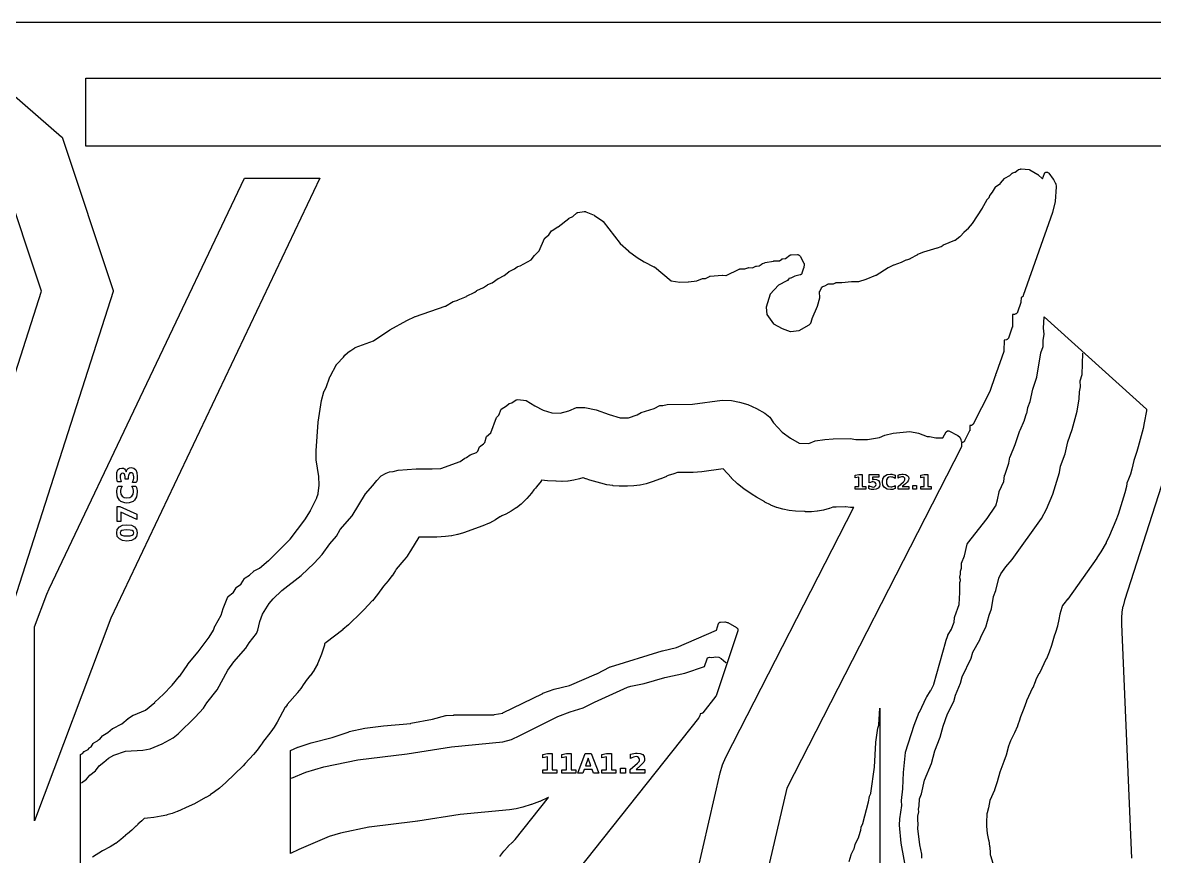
# Model space of a CAD drawing. Header units: millimetres. Extents: x 0 to 841, y 0 to 594.
# Drawn here: x 340.1 to 671.8, y 349.6 to 594 of the extents above; entities that cross this region are included whole.
import ezdxf

# ---------------------------------------------------------------- set-up
doc = ezdxf.new("R2010")
doc.units = ezdxf.units.MM
for name, color, linetype in [('CUT', 1, 'Continuous'), ('ENGRAVE', 5, 'Continuous'), ('SHEET_EDGE_DO_NOT_CUT', 8, 'Continuous')]:
    doc.layers.add(name, color=color, linetype=linetype)

msp = doc.modelspace()

# ---------------------------------------------------------------- linework, layer by layer
at = {"layer": 'CUT'}
for points in [[(677.38, 557.76), (358.62, 557.76), (358.62, 577.76), (684.48, 577.76)], [(337.03, 573.09), (351.53, 560.53), (351.57, 560.49), (351.61, 560.45), (351.72, 560.3), (351.75, 560.26), (351.77, 560.21), (351.79, 560.16), (366.63, 515.51), (366.65, 515.46), (366.66, 515.41), (366.66, 515.36), (366.66, 515.31), (366.65, 515.25), (366.64, 515.2), (334.19, 414.03)], [(357.12, 347.41), (357.12, 379.45), (357.68, 379.67), (357.68, 379.67), (357.69, 379.68), (357.7, 379.69), (358.18, 380.26), (358.21, 380.3), (358.25, 380.33), (358.29, 380.36), (358.33, 380.38), (359.31, 380.89), (359.32, 380.89), (359.32, 380.9), (359.6, 381.31), (359.63, 381.35), (359.66, 381.39), (359.7, 381.42), (359.73, 381.45), (359.78, 381.47), (360.18, 381.69), (360.19, 381.7), (360.2, 381.71), (360.82, 382.68), (360.85, 382.72), (360.89, 382.76), (360.93, 382.79), (360.97, 382.83), (361.01, 382.85), (362.05, 383.39), (362.06, 383.39), (362.07, 383.4), (362.26, 383.63), (362.29, 383.66), (362.33, 383.69), (362.37, 383.72), (362.41, 383.75), (362.68, 383.89), (362.69, 383.89), (362.7, 383.9), (363.53, 384.92), (363.56, 384.96), (363.6, 384.99), (363.63, 385.01), (363.67, 385.04), (365.11, 385.89), (365.12, 385.89), (365.12, 385.9), (366.43, 387.02), (366.47, 387.04), (366.5, 387.06), (366.54, 387.08), (369.19, 388.39), (369.2, 388.39), (369.21, 388.4), (371.02, 390), (371.06, 390.03), (371.1, 390.05), (372.56, 390.91), (372.62, 390.94), (376.12, 392.45), (376.13, 392.45), (376.14, 392.46), (378.85, 394.71), (378.86, 394.72), (381.43, 397.16), (381.44, 397.16), (383.89, 399.7), (383.9, 399.72), (386.13, 402.42), (386.14, 402.43), (388.51, 405.85), (388.54, 405.88), (391.57, 409.51), (391.58, 409.53), (394.76, 413.83), (394.77, 413.84), (396.04, 415.88), (396.04, 415.89), (396.05, 415.9), (396.48, 417.05), (396.5, 417.09), (396.52, 417.12), (398.31, 420.25), (398.32, 420.27), (398.32, 420.28), (398.9, 422.2), (398.92, 422.25), (400.3, 425.61), (400.33, 425.66), (400.35, 425.7), (400.39, 425.74), (400.42, 425.78), (400.46, 425.82), (401.76, 426.81), (401.76, 426.82), (401.77, 426.83), (402.67, 428.33), (402.7, 428.37), (402.74, 428.41), (402.77, 428.45), (402.82, 428.48), (404.15, 429.41), (404.16, 429.42), (404.17, 429.43), (405.17, 431.05), (405.2, 431.09), (405.23, 431.12), (405.26, 431.16), (405.3, 431.19), (405.34, 431.21), (406.59, 431.97), (406.6, 431.98), (406.61, 431.99), (407.83, 433.19), (407.87, 433.23), (407.92, 433.26), (407.96, 433.29), (409.53, 434.04), (409.53, 434.05), (409.54, 434.06), (412.22, 436.33), (412.23, 436.34), (418.48, 442.54), (418.5, 442.57), (422.81, 448.23), (422.83, 448.25), (424.45, 450.9), (424.46, 450.92), (426.37, 454.72), (426.37, 454.73), (426.38, 454.74), (426.71, 455.88), (426.71, 455.89), (426.71, 455.9), (427, 458.37), (427, 458.38), (427, 458.39), (426.89, 460.9), (426.89, 460.92), (426.16, 465.81), (426.15, 465.88), (426.1, 468.4), (426.1, 468.45), (426.69, 476.84), (426.69, 476.88), (427.7, 483.17), (427.71, 483.23), (428.41, 485.79), (428.42, 485.84), (428.44, 485.88), (428.46, 485.91), (429.08, 486.99), (429.09, 487), (429.09, 487.01), (430.18, 490.16), (430.2, 490.2), (430.21, 490.23), (432.13, 493.73), (432.15, 493.76), (432.18, 493.8), (432.21, 493.83), (434.15, 495.87), (434.15, 495.88), (434.16, 495.89), (434.57, 496.48), (434.59, 496.51), (434.62, 496.54), (434.66, 496.57), (435.94, 497.66), (435.99, 497.69), (437.46, 498.66), (437.51, 498.68), (437.57, 498.71), (442.9, 500.66), (442.91, 500.67), (442.93, 500.68), (447.7, 503.9), (447.74, 503.92), (452.7, 506.66), (452.73, 506.68), (455.2, 507.82), (455.25, 507.84), (463.98, 510.88), (463.99, 510.89), (464, 510.89), (466.24, 512.22), (466.29, 512.24), (466.35, 512.26), (467.7, 512.67), (467.73, 512.68), (470.19, 513.75), (470.21, 513.76), (472.66, 515), (472.67, 515), (472.68, 515.01), (473.13, 515.37), (473.18, 515.4), (473.23, 515.43), (475.16, 516.38), (475.18, 516.39), (476.37, 517.15), (476.41, 517.17), (476.45, 517.19), (477.68, 517.68), (477.69, 517.68), (477.7, 517.69), (479.51, 518.95), (479.57, 518.99), (481.23, 519.84), (481.24, 519.84), (481.25, 519.85), (482.56, 520.97), (482.6, 521), (482.63, 521.02), (482.67, 521.04), (484.26, 521.81), (484.27, 521.82), (484.28, 521.82), (485.07, 522.41), (485.11, 522.44), (485.16, 522.47), (485.22, 522.49), (485.89, 522.71), (485.9, 522.71), (485.91, 522.71), (489.15, 524.42), (489.16, 524.42), (489.17, 524.44), (490.17, 525.77), (490.19, 525.8), (490.22, 525.82), (491.5, 527.07), (491.51, 527.08), (491.51, 527.09), (493.1, 530.68), (493.12, 530.72), (493.14, 530.76), (493.17, 530.8), (493.2, 530.83), (493.23, 530.86), (494.3, 531.77), (494.31, 531.78), (494.31, 531.78), (495.14, 532.95), (495.18, 532.99), (495.21, 533.03), (495.25, 533.06), (495.29, 533.09), (496.99, 534.1), (497.02, 534.12), (500.15, 536.6), (500.2, 536.63), (500.25, 536.66), (501.38, 537.19), (501.39, 537.19), (501.4, 537.2), (502.53, 538.19), (502.57, 538.22), (502.61, 538.25), (502.65, 538.27), (502.69, 538.29), (502.74, 538.3), (502.78, 538.31), (504.71, 538.63), (504.75, 538.64), (504.79, 538.64), (504.84, 538.63), (504.88, 538.63), (505.05, 538.6), (505.11, 538.58), (505.16, 538.57), (507.64, 537.53), (507.69, 537.5), (507.74, 537.47), (510.1, 535.77), (510.14, 535.74), (510.17, 535.7), (510.2, 535.67), (515.19, 529.29), (515.19, 529.28), (515.2, 529.27), (517.67, 527.05), (517.69, 527.03), (520.17, 525.14), (520.19, 525.13), (522.23, 523.84), (522.26, 523.82), (525.13, 522.44), (525.19, 522.41), (525.24, 522.37), (530.18, 518.3), (530.19, 518.29), (530.2, 518.29), (532.68, 517.95), (532.69, 517.95), (532.7, 517.95), (535.2, 518), (535.21, 518.01), (537.68, 518.25), (537.69, 518.25), (537.7, 518.25), (539.4, 518.96), (539.44, 518.97), (539.48, 518.99), (539.53, 518.99), (539.57, 519), (540.18, 519.02), (540.19, 519.02), (540.2, 519.02), (541.42, 519.61), (541.47, 519.63), (541.51, 519.65), (541.55, 519.66), (541.6, 519.66), (545.08, 519.94), (545.12, 519.95), (545.17, 519.94), (546.23, 519.85), (546.24, 519.85), (546.25, 519.85), (550.06, 521.72), (550.11, 521.74), (550.17, 521.76), (550.22, 521.77), (550.27, 521.77), (551.77, 521.8), (551.78, 521.81), (551.79, 521.81), (552.68, 522.13), (552.73, 522.14), (552.77, 522.15), (552.82, 522.16), (552.87, 522.16), (553.96, 522.11), (553.97, 522.11), (553.98, 522.12), (555.03, 522.59), (555.08, 522.6), (555.12, 522.62), (555.17, 522.62), (555.21, 522.63), (555.91, 522.66), (555.92, 522.67), (555.93, 522.67), (556.82, 523.32), (556.86, 523.35), (556.9, 523.37), (556.95, 523.39), (557.61, 523.62), (557.68, 523.63), (560.15, 524.11), (560.19, 524.11), (560.23, 524.12), (561.92, 524.15), (561.93, 524.15), (561.94, 524.16), (562.6, 524.67), (562.64, 524.7), (562.69, 524.72), (562.74, 524.75), (562.79, 524.76), (562.84, 524.77), (563.69, 524.88), (563.7, 524.89), (563.71, 524.89), (564.95, 525.8), (565, 525.83), (565.04, 525.85), (565.18, 525.91), (565.23, 525.93), (565.28, 525.95), (565.33, 525.96), (565.38, 525.96), (567.19, 525.98), (567.23, 525.98), (567.27, 525.98), (567.31, 525.97), (567.47, 525.93), (567.52, 525.92), (567.57, 525.9), (567.61, 525.87), (567.66, 525.84), (567.7, 525.81), (567.85, 525.66), (567.89, 525.62), (567.92, 525.58), (567.95, 525.54), (569.05, 523.52), (569.08, 523.47), (569.09, 523.43), (569.1, 523.38), (569.11, 523.33), (569.12, 523.28), (569.11, 523.23), (569.01, 522.13), (569, 522.08), (568.99, 522.03), (568.51, 520.52), (568.5, 520.47), (568.48, 520.43), (568.45, 520.39), (568.42, 520.35), (568.39, 520.32), (568.36, 520.28), (568.23, 520.18), (568.19, 520.15), (568.15, 520.12), (568.11, 520.1), (568.07, 520.09), (568.02, 520.07), (566.39, 519.71), (566.38, 519.7), (566.37, 519.7), (565.27, 519.11), (565.22, 519.08), (565.16, 519.06), (564.66, 518.94), (564.65, 518.93), (564.64, 518.92), (564.24, 518.42), (564.2, 518.39), (564.16, 518.35), (564.12, 518.32), (564.08, 518.3), (561.6, 517), (561.59, 516.99), (561.58, 516.98), (559.18, 514.42), (559.17, 514.41), (559.17, 514.4), (558.01, 510.59), (558.01, 510.58), (558.01, 510.56), (558.19, 508.4), (558.19, 508.39), (558.2, 508.38), (560.18, 505.69), (560.19, 505.68), (560.2, 505.68), (562.68, 504.33), (562.69, 504.33), (562.7, 504.32), (565.09, 503.48), (565.11, 503.48), (565.12, 503.48), (567.68, 503.7), (567.69, 503.7), (567.7, 503.71), (570.61, 505.43), (570.62, 505.44), (570.63, 505.44), (571.06, 505.88), (571.07, 505.89), (571.07, 505.9), (571.45, 507.16), (571.47, 507.21), (573.03, 510.86), (573.04, 510.89), (573.76, 513.36), (573.76, 513.37), (573.76, 513.38), (573.64, 514.93), (573.64, 514.98), (573.64, 515.03), (573.65, 515.07), (573.66, 515.12), (573.67, 515.16), (573.69, 515.2), (574.24, 516.28), (574.27, 516.32), (574.29, 516.35), (574.32, 516.39), (574.42, 516.5), (574.45, 516.53), (574.49, 516.56), (574.52, 516.59), (574.56, 516.61), (574.6, 516.63), (574.65, 516.65), (575.18, 516.81), (575.19, 516.82), (575.2, 516.82), (576.11, 517.35), (576.16, 517.38), (576.21, 517.4), (576.26, 517.41), (576.31, 517.42), (576.37, 517.42), (577.68, 517.41), (577.69, 517.41), (577.7, 517.42), (578.33, 517.72), (578.38, 517.73), (578.42, 517.75), (578.46, 517.76), (578.51, 517.76), (578.55, 517.77), (580.2, 517.76), (580.23, 517.76), (582.97, 518.06), (583.01, 518.06), (585.18, 518.12), (585.19, 518.12), (585.2, 518.12), (587.3, 518.74), (587.33, 518.75), (590.18, 519.95), (590.19, 519.96), (590.2, 519.96), (593.79, 522.2), (593.84, 522.22), (595.47, 523.01), (595.53, 523.03), (597.68, 523.75), (597.69, 523.75), (597.7, 523.76), (599.04, 524.47), (599.09, 524.49), (599.14, 524.5), (600.18, 524.79), (600.19, 524.8), (600.2, 524.8), (602.45, 526.05), (602.49, 526.07), (604.18, 526.8), (604.24, 526.82), (608.17, 527.93), (608.2, 527.94), (609.27, 528.39), (609.28, 528.39), (609.3, 528.4), (609.84, 528.79), (609.89, 528.82), (609.95, 528.85), (613.34, 530.23), (613.35, 530.23), (613.36, 530.24), (614.81, 531.26), (614.82, 531.27), (614.83, 531.28), (616.01, 532.6), (616.05, 532.64), (617.32, 533.75), (617.32, 533.76), (617.33, 533.77), (618.43, 535.11), (618.44, 535.13), (621.41, 539.64), (621.42, 539.66), (622.67, 541.93), (622.7, 541.97), (622.72, 542.01), (623.33, 542.74), (623.33, 542.75), (623.34, 542.76), (623.52, 543.29), (623.54, 543.33), (623.56, 543.38), (623.59, 543.42), (623.62, 543.46), (624.31, 544.25), (624.32, 544.26), (624.33, 544.27), (625.17, 545.75), (625.19, 545.79), (625.22, 545.82), (625.25, 545.86), (625.28, 545.89), (625.32, 545.92), (626.7, 546.87), (626.71, 546.88), (626.71, 546.89), (627.83, 548.3), (627.86, 548.34), (627.9, 548.37), (627.94, 548.4), (627.99, 548.43), (629.39, 549.18), (629.39, 549.19), (629.4, 549.2), (630.12, 549.87), (630.15, 549.9), (630.19, 549.93), (630.23, 549.95), (630.28, 549.97), (630.33, 549.98), (630.92, 550.15), (630.93, 550.15), (630.94, 550.16), (631.86, 550.83), (631.9, 550.86), (631.95, 550.89), (632, 550.91), (632.53, 551.08), (632.57, 551.09), (632.62, 551.1), (632.67, 551.1), (632.72, 551.1), (635.07, 550.91), (635.12, 550.9), (635.16, 550.89), (635.2, 550.88), (635.24, 550.86), (635.28, 550.84), (637.63, 549.49), (637.67, 549.47), (637.7, 549.44), (637.73, 549.41), (638.97, 548.2), (638.97, 548.19), (638.98, 548.2), (639.55, 549.76), (639.57, 549.8), (639.59, 549.84), (639.62, 549.88), (639.65, 549.91), (639.68, 549.95), (639.72, 549.98), (639.82, 550.06), (639.86, 550.09), (639.91, 550.11), (639.95, 550.13), (640, 550.15), (640.04, 550.16), (640.09, 550.16), (640.21, 550.17), (640.26, 550.17), (640.31, 550.17), (640.36, 550.16), (640.41, 550.15), (640.46, 550.13), (640.51, 550.1), (640.71, 549.98), (640.75, 549.95), (640.79, 549.92), (640.82, 549.89), (640.85, 549.85), (642.16, 548.11), (642.18, 548.08), (642.2, 548.04), (642.83, 546.84), (642.85, 546.79), (642.87, 546.74), (642.88, 546.69), (643.02, 545.94), (643.02, 545.9), (643.02, 545.86), (643.02, 545.82), (642.68, 541.6), (642.68, 541.56), (642.67, 541.52), (641.89, 538.36), (641.88, 538.31), (633.37, 513.96), (633.36, 513.92), (633.33, 513.87), (633.31, 513.83), (633.18, 513.66), (633.15, 513.62), (633.12, 513.59), (633.08, 513.56), (633.04, 513.53), (633, 513.51), (632.95, 513.49), (632.71, 513.4), (632.7, 513.39), (632.7, 513.38), (632.68, 512.07), (632.68, 512.02), (632.67, 511.97), (632.66, 511.92), (631.69, 509.13), (631.67, 509.09), (631.65, 509.05), (631.63, 509.02), (631.52, 508.86), (631.49, 508.81), (631.45, 508.77), (631.41, 508.74), (631.37, 508.71), (631.25, 508.63), (631.2, 508.6), (631.14, 508.58), (630.78, 508.47), (630.73, 508.45), (630.68, 508.45), (630.22, 508.39), (630.2, 508.39), (630.2, 508.38), (630.16, 504.85), (630.16, 504.79), (630.15, 504.74), (630.13, 504.68), (629.01, 501.5), (628.99, 501.45), (628.96, 501.41), (628.93, 501.36), (628.89, 501.32), (628.86, 501.29), (628.67, 501.13), (628.63, 501.1), (628.59, 501.08), (628.54, 501.06), (628.49, 501.04), (628.44, 501.03), (627.72, 500.89), (627.71, 500.89), (627.71, 500.88), (627.69, 497.78), (627.68, 497.73), (627.68, 497.67), (627.66, 497.62), (625.45, 491.27), (625.43, 491.23), (625.41, 491.19), (625.39, 491.15), (625.22, 490.9), (625.21, 490.89), (625.21, 490.88), (625.17, 490.53), (625.17, 490.48), (625.15, 490.42), (623.56, 485.88), (623.53, 485.82), (618.66, 476.31), (618.64, 476.27), (618.61, 476.23), (618.58, 476.2), (618.55, 476.16), (618.41, 476.04), (618.37, 476.01), (618.33, 475.99), (618.29, 475.97), (618.25, 475.95), (618.21, 475.93), (618.16, 475.92), (617.75, 475.85), (617.74, 475.85), (617.74, 475.84), (617.73, 474.67), (617.73, 474.62), (617.72, 474.58), (617.71, 474.53), (617.66, 474.37), (617.65, 474.33), (617.63, 474.29), (616.12, 471.34), (616.09, 471.29), (616.06, 471.25), (616.03, 471.21), (615.99, 471.18), (615.82, 471.04), (615.79, 471.02), (615.75, 470.99), (615.71, 470.97), (615.66, 470.96), (615.62, 470.95), (615.58, 470.94), (615.26, 470.89), (615.25, 470.89), (615.25, 470.88), (615.24, 469.81), (615.24, 469.76), (615.23, 469.72), (615.22, 469.67), (615.18, 469.51), (615.16, 469.47), (615.14, 469.43), (564.04, 369.56), (564.04, 369.55), (564.03, 369.53), (556.27, 336.07)], [(315.14, 420.14), (345.64, 515.23), (345.65, 515.25), (345.64, 515.26), (334.49, 548.82)], [(665.13, 349.02), (662.2, 417.66), (662.2, 417.68), (662.2, 419.41), (662.21, 419.45), (662.36, 421.17), (662.37, 421.21), (662.67, 422.9), (662.68, 422.95), (663.14, 424.62), (663.14, 424.64), (693.67, 519.76)], [(599.8, 341.17), (597.54, 353.39), (597.53, 353.44), (597.13, 358.67), (597.13, 358.73), (597.21, 360.53), (597.21, 360.57), (597.74, 364.44), (597.74, 364.45), (597.74, 364.46), (597.64, 365.8), (597.64, 365.85), (597.65, 365.9), (598.1, 369.38), (598.1, 369.41), (598.23, 374.1), (598.24, 374.14), (598.8, 380.02), (598.81, 380.07), (598.82, 380.13), (601.37, 388.03), (601.38, 388.06), (602.89, 391.81), (602.9, 391.84), (605.03, 396.27), (605.06, 396.32), (606.21, 398.14), (606.22, 398.17), (607.13, 399.98), (607.14, 399.99), (607.14, 400), (610.63, 412.57), (610.64, 412.61), (611.25, 414.33), (611.27, 414.37), (611.29, 414.41), (612.29, 416.16), (612.3, 416.19), (613.05, 417.99), (613.05, 418.01), (613.06, 418.02), (613.25, 419.73), (613.26, 419.78), (613.28, 419.84), (614.54, 423.38), (614.55, 423.4), (614.55, 423.41), (614.78, 426.92), (614.78, 426.94), (614.76, 429.75), (614.76, 429.81), (614.77, 429.87), (614.92, 430.48), (614.92, 430.5), (614.92, 430.51), (614.8, 431.21), (614.8, 431.27), (614.8, 431.32), (614.8, 431.37), (614.95, 432.25), (614.95, 432.27), (614.95, 432.28), (614.92, 432.99), (614.92, 433.04), (614.93, 433.1), (614.94, 433.15), (615.21, 434.04), (615.21, 434.05), (615.21, 434.06), (615.27, 435.36), (615.27, 435.42), (615.28, 435.47), (615.3, 435.52), (616.15, 437.63), (616.16, 437.64), (616.16, 437.65), (616.92, 441.09), (616.93, 441.14), (616.94, 441.18), (616.96, 441.22), (616.99, 441.26), (617.01, 441.3), (622.74, 448.6), (622.75, 448.61), (625.26, 452.28), (625.27, 452.29), (625.27, 452.3), (625.84, 454.09), (625.84, 454.12), (626.3, 456.39), (626.31, 456.44), (626.33, 456.49), (627.65, 459.48), (627.66, 459.49), (627.66, 459.51), (627.89, 461.23), (627.9, 461.28), (627.92, 461.32), (629.11, 464.84), (629.12, 464.87), (629.46, 466.62), (629.47, 466.67), (629.49, 466.72), (630.97, 470.27), (630.98, 470.29), (632.39, 474.44), (632.41, 474.48), (633.73, 477.49), (633.74, 477.51), (634.35, 479.41), (634.36, 479.45), (634.65, 481.06), (634.67, 481.11), (634.68, 481.16), (635.41, 482.93), (635.41, 482.94), (635.42, 482.95), (636.16, 486.51), (636.17, 486.56), (637.29, 490.06), (637.3, 490.09), (638.5, 497.14), (638.51, 497.18), (638.52, 497.22), (639.16, 499.04), (639.16, 499.05), (639.16, 499.06), (639.2, 500.84), (639.2, 500.9), (639.45, 502.59), (639.45, 502.61), (639.45, 502.62), (639.31, 504.39), (639.31, 504.45), (639.5, 507.7), (669.5, 480.71), (669.43, 480.21), (669.43, 480.19), (668.8, 476.65), (668.8, 476.63), (668.45, 475.04), (668.45, 475.02), (667.03, 469.65), (667.03, 469.63), (666.62, 468.29), (666.62, 468.27), (665.72, 465.63), (665.71, 465.6), (665.14, 463.11), (665.14, 463.09), (664.75, 461.63), (664.74, 461.59), (664.23, 460.16), (664.23, 460.14), (663.75, 458.94), (663.74, 458.93), (663.74, 458.92), (663.59, 457.99), (663.58, 457.95), (663.11, 456.16), (663.11, 456.13), (661.13, 449.81), (661.12, 449.78), (660.5, 448.07), (660.49, 448.05), (658.64, 443.63), (658.63, 443.61), (657.62, 441.54), (657.61, 441.52), (656.12, 438.86), (656.11, 438.84), (654.96, 437.04), (654.95, 437.01), (646.37, 425.01), (646.36, 424.99), (645.27, 423.6), (645.25, 423.58), (644.81, 423.07), (644.81, 423.06), (644.8, 423.05), (644.67, 422.56), (644.67, 422.53), (644.04, 420.56), (644.04, 420.55), (644.03, 420.54), (643.79, 419.01), (643.79, 418.98), (643.39, 417.1), (643.38, 417.06), (642.81, 415.22), (642.8, 415.2), (642.42, 414.16), (642.41, 414.14), (641.65, 411.4), (641.64, 411.38), (640.99, 409.43), (640.97, 409.38), (640.12, 407.51), (640.11, 407.48), (639.35, 406.03), (639.34, 406.01), (638.83, 404.75), (638.81, 404.71), (637.97, 403.08), (637.96, 403.06), (637.14, 401.65), (637.14, 401.64), (637.13, 401.63), (636.86, 400.75), (636.84, 400.71), (636.11, 398.99), (636.1, 398.97), (634.29, 395.19), (634.29, 395.18), (634.28, 395.17), (634.27, 395.13), (634.26, 395.1), (633.52, 392.9), (633.51, 392.87), (632.55, 390.49), (632.54, 390.46), (632.37, 389.85), (632.37, 389.82), (631.71, 387.8), (631.69, 387.75), (630.82, 385.82), (630.81, 385.8), (629.58, 383.43), (629.57, 383.39), (629.05, 381.87), (629.04, 381.86), (628.33, 379.26), (628.32, 379.24), (627.7, 377.35), (627.69, 377.33), (626.51, 374.24), (626.5, 374.22), (625.73, 371.45), (625.73, 371.42), (624.9, 369.03), (624.89, 369), (623.59, 365.92), (623.59, 365.91), (623.58, 365.9), (623.14, 363.81), (623.14, 363.79), (622.76, 362.3), (622.75, 362.26), (622.72, 362.18), (622.72, 362.16), (622.72, 362.15), (622.7, 362.04), (622.7, 362.02), (622.7, 361.6), (622.7, 361.55), (622.55, 359.94), (622.55, 359.93), (622.55, 359.91), (622.57, 359.58), (622.58, 359.53), (622.54, 358.39), (622.54, 358.38), (622.54, 358.37), (622.81, 356.24), (622.81, 356.22), (623.21, 354.28), (623.22, 354.26), (623.5, 352.41), (623.51, 352.36), (623.62, 350.5), (623.63, 350.45), (623.68, 350), (623.69, 349.99), (623.69, 349.98), (623.74, 349.83), (623.75, 349.8), (624.39, 347.56)], [(537.84, 345.12), (544.55, 374.05), (544.56, 374.08), (545.24, 376.39), (545.26, 376.44), (546.23, 378.64), (546.24, 378.67), (583.65, 451.79), (583.66, 451.8), (583.64, 451.8), (582.76, 451.83), (582.71, 451.83), (581.23, 452.02), (581.19, 452.02), (578.54, 451.97), (578.52, 451.97), (577.55, 451.9), (577.53, 451.9), (577.52, 451.9), (576.57, 451.54), (576.52, 451.53), (574.82, 451.07), (574.78, 451.06), (573.05, 450.76), (573, 450.76), (571.25, 450.61), (571.2, 450.61), (569.43, 450.62), (569.41, 450.63), (566.63, 450.77), (566.61, 450.78), (564.77, 450.96), (564.72, 450.97), (562.91, 451.33), (562.87, 451.34), (561.1, 451.86), (561.06, 451.88), (559.35, 452.57), (559.31, 452.59), (557.66, 453.44), (557.64, 453.46), (555.15, 454.9), (555.13, 454.91), (553.95, 455.65), (553.94, 455.66), (551.47, 457.34), (551.44, 457.36), (549.58, 458.79), (549.54, 458.83), (547.86, 460.48), (547.84, 460.5), (545.42, 463.17), (545.42, 463.18), (545.4, 463.18), (539.16, 462.32), (539.13, 462.32), (536.58, 462.14), (536.54, 462.14), (532.05, 462.11), (532.03, 462.1), (532.02, 462.1), (530.99, 461.74), (530.97, 461.73), (529.28, 461.23), (529.27, 461.22), (529.26, 461.22), (528.83, 460.99), (528.79, 460.97), (527.1, 460.26), (527.08, 460.25), (524.58, 459.33), (524.56, 459.32), (522.85, 458.78), (522.81, 458.77), (521.07, 458.39), (521.02, 458.38), (519.25, 458.16), (519.21, 458.16), (517.41, 458.1), (517.39, 458.1), (514.93, 458.14), (514.91, 458.14), (513.13, 458.24), (513.08, 458.25), (511.32, 458.51), (511.28, 458.52), (509.55, 458.95), (509.52, 458.95), (506.35, 459.89), (506.34, 459.89), (505.23, 460.26), (505.21, 460.26), (504.34, 460.58), (504.33, 460.58), (504.32, 460.58), (503.35, 460.29), (503.33, 460.29), (501.66, 459.88), (501.62, 459.87), (499.94, 459.6), (499.89, 459.6), (498.19, 459.48), (498.15, 459.48), (496.43, 459.52), (496.41, 459.52), (493.93, 459.68), (493.91, 459.68), (492.22, 459.87), (492.21, 459.87), (492.21, 459.87), (492.08, 459.66), (492.05, 459.61), (490.75, 457.91), (490.73, 457.89), (490.4, 457.5), (490.39, 457.49), (489.95, 457.01), (489.93, 456.99), (489.28, 456.07), (489.25, 456.03), (487.91, 454.49), (487.89, 454.48), (487.5, 454.07), (487.48, 454.05), (486.21, 452.85), (486.18, 452.82), (484.82, 451.75), (484.78, 451.72), (483.33, 450.77), (483.29, 450.75), (481.76, 449.93), (481.72, 449.91), (480.59, 449.43), (480.58, 449.43), (480.57, 449.42), (480.29, 449.24), (480.25, 449.21), (480.02, 449.1), (479.99, 449.08), (478.74, 448.22), (478.69, 448.19), (476.91, 447.23), (476.86, 447.21), (474.97, 446.43), (474.95, 446.42), (469.36, 444.44), (469.34, 444.44), (467.63, 443.92), (467.58, 443.91), (465.85, 443.55), (465.8, 443.55), (464.03, 443.35), (464.01, 443.34), (461.51, 443.18), (461.5, 443.18), (460.19, 443.13), (460.18, 443.13), (456.23, 443.13), (456.22, 443.13), (456.21, 443.12), (453.81, 439.13), (453.8, 439.11), (452.91, 437.76), (452.88, 437.72), (451.88, 436.45), (451.87, 436.43), (449.61, 433.79), (449.61, 433.78), (449.6, 433.77), (449.38, 433.39), (449.37, 433.37), (448.39, 431.84), (448.36, 431.81), (447.25, 430.38), (447.23, 430.36), (445.89, 428.8), (445.88, 428.78), (444.14, 426.38), (444.12, 426.36), (442.6, 424.51), (442.58, 424.48), (440.19, 421.92), (440.18, 421.91), (439.43, 421.14), (439.42, 421.13), (435.64, 417.48), (435.61, 417.46), (433.95, 416.03), (433.93, 416.01), (429.07, 412.27), (429.05, 412.25), (428.63, 411.85), (428.62, 411.85), (428.62, 411.83), (428.55, 411.52), (428.54, 411.49), (427.74, 408.84), (427.73, 408.81), (427.36, 407.84), (427.35, 407.82), (426.55, 405.98), (426.52, 405.93), (425.54, 404.2), (425.51, 404.16), (424.35, 402.52), (424.33, 402.5), (422.91, 400.7), (422.89, 400.67), (422.55, 400.11), (422.53, 400.1), (421.67, 398.81), (421.65, 398.78), (420.69, 397.57), (420.67, 397.55), (417.66, 394.04), (417.65, 394.03), (417.11, 393.31), (417.11, 393.3), (417.1, 393.29), (414.72, 388.88), (414.7, 388.86), (413.86, 387.45), (413.84, 387.42), (412.88, 386.08), (412.87, 386.06), (410.4, 382.9), (410.39, 382.89), (409.86, 382.08), (409.85, 382.06), (408.88, 380.7), (408.85, 380.67), (407.78, 379.4), (407.76, 379.38), (405.38, 376.8), (405.37, 376.79), (404.7, 376.11), (404.7, 376.1), (399.69, 371.19), (399.67, 371.17), (397.8, 369.55), (397.78, 369.53), (396.37, 368.46), (396.36, 368.45), (395.11, 367.57), (395.08, 367.55), (393.77, 366.78), (393.75, 366.77), (390.5, 365.01), (390.48, 365), (388.94, 364.25), (388.92, 364.24), (385.46, 362.74), (385.44, 362.73), (383.94, 362.16), (383.9, 362.14), (382.37, 361.69), (382.33, 361.68), (380.75, 361.35), (380.73, 361.35), (378.59, 361), (378.57, 360.99), (376.71, 360.78), (376.69, 360.78), (375.78, 360.71), (375.77, 360.71), (375.76, 360.7), (375.06, 359.99), (375.03, 359.97), (373.87, 358.98), (373.85, 358.95), (373.37, 358.41), (373.34, 358.38), (372.16, 357.25), (372.13, 357.22), (370.85, 356.18), (370.84, 356.17), (370.28, 355.75), (370.25, 355.72), (370.24, 355.72), (368.88, 354.49), (368.85, 354.46), (367.39, 353.37), (367.36, 353.35), (365.8, 352.39), (365.78, 352.38), (363.52, 351.14), (363.51, 351.14), (360.58, 349.29)], [(479.97, 349.54), (481.09, 351.05), (481.12, 351.09), (482.38, 352.48), (482.41, 352.51), (483.71, 353.71), (483.72, 353.71), (483.73, 353.72), (483.87, 353.9), (483.9, 353.94), (484.44, 354.51), (484.45, 354.52), (494.22, 366.83), (494.22, 366.84), (494.21, 366.83), (494.11, 366.78), (494.1, 366.78), (491.65, 365.67), (491.62, 365.65), (489.22, 364.75), (489.19, 364.74), (486.71, 363.98), (486.69, 363.97), (484.79, 363.49), (484.74, 363.49), (482.8, 363.2), (482.77, 363.2), (468.34, 361.8), (468.33, 361.8), (455.89, 359.87), (455.88, 359.87), (455.2, 359.78), (455.2, 359.78), (441.63, 358.15), (441.61, 358.15), (433.3, 356.41), (433.28, 356.4), (429.99, 355.42), (429.96, 355.41), (421.06, 351.6), (421.05, 351.59), (418.62, 350.39), (418.62, 380.64), (420.81, 381.53), (420.81, 381.53), (420.83, 381.55), (424.65, 382.83), (424.68, 382.84), (430.85, 384.39), (430.87, 384.4), (435.77, 386.1), (435.83, 386.12), (440.36, 387.12), (440.4, 387.13), (445.85, 387.85), (445.87, 387.86), (453.91, 388.56), (453.93, 388.57), (460.2, 389.74), (460.22, 389.74), (464.16, 390.82), (464.21, 390.83), (464.26, 390.84), (466.47, 391), (466.5, 391.01), (478.31, 391.1), (478.32, 391.11), (478.34, 391.11), (480.83, 391.59), (480.84, 391.6), (480.85, 391.6), (492.53, 397.35), (492.58, 397.37), (495.86, 398.55), (495.91, 398.57), (500.36, 399.61), (500.37, 399.61), (500.38, 399.62), (508.32, 403.03), (508.34, 403.04), (512.32, 405.08), (512.36, 405.1), (512.4, 405.12), (527.57, 409.83), (527.61, 409.84), (531.73, 410.75), (531.74, 410.75), (531.75, 410.76), (543.43, 415.85), (543.44, 415.86), (543.44, 415.87), (544.09, 417.81), (544.1, 417.85), (544.12, 417.89), (544.15, 417.94), (544.22, 418.03), (544.25, 418.07), (544.28, 418.11), (544.32, 418.14), (544.36, 418.17), (544.41, 418.2), (544.45, 418.22), (544.49, 418.24), (544.53, 418.25), (544.58, 418.26), (544.62, 418.27), (544.67, 418.27), (545.88, 418.29), (545.93, 418.29), (545.98, 418.28), (546.61, 418.16), (546.66, 418.14), (546.71, 418.12), (546.76, 418.1), (549.31, 416.64), (549.36, 416.61), (549.4, 416.58), (549.43, 416.54), (549.59, 416.37), (549.62, 416.34), (549.65, 416.3), (549.67, 416.26), (549.69, 416.21), (549.7, 416.16), (549.72, 416.1), (549.73, 416.05), (549.74, 416), (549.74, 415.96), (549.74, 415.91), (549.72, 415.77), (549.71, 415.72), (549.7, 415.67), (543.37, 396.66), (543.36, 396.62), (543.34, 396.58), (543.31, 396.54), (543.29, 396.5), (539.46, 391.68), (539.42, 391.64), (539.39, 391.6), (539.34, 391.57), (539.2, 391.48), (539.16, 391.46), (539.12, 391.44), (539.08, 391.42), (539.04, 391.41), (538.69, 391.33), (538.68, 391.33), (538.67, 391.32), (538.54, 390.79), (538.53, 390.74), (538.51, 390.69), (538.28, 390.21), (538.25, 390.16), (538.22, 390.11), (497.53, 338.82)], [(582.34, 348.09), (582.93, 350.01), (582.94, 350.04), (582.96, 350.08), (583.75, 351.71), (583.76, 351.73), (583.76, 351.74), (584.1, 353), (584.12, 353.04), (584.13, 353.08), (585.12, 355.32), (585.13, 355.35), (585.73, 357.22), (585.73, 357.23), (585.73, 357.24), (585.84, 358.01), (585.86, 358.07), (585.87, 358.13), (586.3, 359.19), (586.31, 359.22), (587.98, 365.52), (587.99, 365.54), (588.28, 367.1), (588.29, 367.16), (588.31, 367.22), (588.67, 368.03), (588.68, 368.04), (588.68, 368.05), (589.76, 375.7), (589.76, 375.72), (590.17, 382.99), (590.17, 383.03), (590.76, 387.11), (590.78, 387.19), (591.03, 388.05), (591.04, 388.06), (591.04, 388.08), (591.34, 392.97), (591.34, 238.69)]]:
    msp.add_lwpolyline(points, dxfattribs=at)
msp.add_lwpolyline([(365.97, 419.44), (365.97, 419.42), (343.62, 359.96), (343.62, 416.82), (347.25, 426.45), (347.25, 426.47), (347.9, 428), (347.91, 428.02), (405.09, 548.42), (427.23, 548.42), (365.97, 419.44)], close=True, dxfattribs=at)
at = {"layer": 'ENGRAVE'}
for points in [[(603.64, 349.02), (603.62, 350.24), (603.06, 352.97), (602.47, 357.72), (602.58, 359.03), (602.41, 360.25), (602.45, 361.37), (602.73, 362.58), (602.62, 363.44), (602.86, 364.36), (602.99, 366.41), (603.57, 367.94), (604.41, 371.9), (606.45, 376.76), (607.48, 380.5), (609.04, 384.53), (609.92, 387.77), (611.14, 391.3), (613.05, 394.99), (613.54, 396.83), (614.98, 400.38), (615.47, 402.2), (618.08, 407.63), (618.57, 409.47), (620.65, 413.08), (621.02, 414.13), (622.37, 416.73), (623.36, 420.29), (624.04, 422.13), (624.6, 425.7), (625.3, 427.53), (626.24, 431.15), (626.82, 432.44), (628.24, 434.47), (630.09, 436.62), (638.68, 448.65), (640.18, 451.33), (642.04, 455.77), (644.02, 462.11), (644.24, 464), (645.64, 467.53), (646.44, 471.07), (647.69, 474.73), (649.11, 480.12), (649.74, 483.68), (649.79, 485.76), (650.08, 487.24), (649.99, 489), (650.62, 490.83), (650.85, 497.09)], [(357.42, 371.11), (358.88, 372.2), (359.84, 373.39), (361.44, 374.64), (362.55, 376.08), (363.96, 377.15), (365.24, 378.36), (366.81, 379.2), (370.23, 380.38), (375.33, 380.73), (377.5, 381.09), (380.97, 382.59), (384.24, 384.36), (385.67, 385.45), (390.69, 390.38), (393.09, 392.97), (394.1, 394.53), (397.12, 398.39), (400.23, 404.13), (402.06, 406.56), (405.5, 410.58), (406.48, 412.17), (408.66, 414.92), (409.04, 415.92), (409.6, 418.39), (410.46, 420.55), (412.34, 423.74), (413.53, 425.1), (416.04, 427.48), (421.74, 431.87), (425.54, 435.53), (427.94, 438.11), (430.17, 441.19), (432.06, 443.39), (433.21, 445.37), (436.66, 449.42), (440.55, 455.89), (442.78, 458.27), (443.87, 459.77), (445.15, 461.1), (446.67, 461.92), (447.59, 462.26), (448.73, 462.36), (450.19, 462.8), (455.43, 463.13), (460.18, 463.13), (462.69, 463.3), (468.3, 465.28), (469.66, 466.32), (470.19, 466.5), (471.26, 467.27), (473.12, 467.97), (473.53, 468.39), (473.99, 469.65), (475.19, 470.49), (475.54, 470.89), (476.02, 472.63), (477.36, 473.72), (479.03, 478.24), (479.64, 478.94), (480.35, 480.68), (481.92, 481.67), (482.67, 482.32), (483.52, 482.56), (484.78, 483.37), (485.19, 483.49), (487.72, 483.21), (490.2, 481.65), (492.67, 480.35), (495.19, 479.64), (497.69, 479.48), (500.17, 480.21), (502.4, 481.17), (504.89, 481.19), (508.15, 480.46), (512, 479.08), (515.19, 478.13), (517.67, 478.1), (520.19, 479.03), (521.38, 479.74), (525.23, 480.89), (526.82, 481.71), (527.69, 481.76), (528.96, 482.08), (536.42, 482.14), (545.12, 483.33), (547.86, 483.18), (550.24, 482.76), (552.65, 482), (555.16, 480.85), (557.65, 479.46), (559.08, 478.35), (560.19, 476.66), (562.69, 473.89), (565.18, 472.2), (567.69, 470.75), (570.49, 470.6), (572.33, 471.37), (575.16, 471.79), (577.67, 471.95), (582.62, 472.05), (584.31, 471.77), (587.69, 471.79), (591.19, 472.4), (592.74, 473.03), (595.19, 473.64), (600.16, 474.13), (602.69, 473.67), (605.19, 472.64), (605.92, 472.69), (607.69, 472.28), (609.82, 472.24), (610.79, 474.07), (611.15, 474.31), (611.51, 474.34), (614.19, 473), (614.72, 472.46), (615.06, 471.79), (615.16, 471.18)], [(418.93, 372.44), (423.16, 374.25), (428.37, 375.81), (438.37, 377.91), (452.83, 379.63), (465.84, 381.65), (480.86, 383.1), (483.36, 383.87), (485.84, 384.99), (496.95, 390.55), (500.54, 391.98), (504.39, 393.08), (507.71, 394.78), (517.38, 399.14), (518.39, 399.47), (522.22, 400.27), (528.36, 401.99), (534.15, 403.3), (539.91, 405.2), (540.68, 407.52), (540.84, 407.76), (541.09, 407.91), (541.37, 407.96), (542.05, 407.89), (543.25, 408.05), (544.12, 407.93), (544.82, 407.57), (546.15, 406.43), (546.26, 406.29)]]:
    msp.add_lwpolyline(points, dxfattribs=at)
for points in [[(370.47, 462.34), (370.68, 462.86), (371, 463.24), (371.43, 463.47), (371.96, 463.55), (372.72, 463.38), (373.28, 462.88), (373.61, 462.07), (373.73, 460.95), (373.71, 460.5), (373.66, 460.05), (373.56, 459.6), (373.44, 459.15), (372.28, 459.15), (372.46, 459.57), (372.6, 459.99), (372.68, 460.4), (372.7, 460.81), (372.65, 461.34), (372.5, 461.73), (372.25, 461.96), (371.9, 462.04), (371.55, 461.96), (371.3, 461.72), (371.15, 461.31), (371.09, 460.75), (371.09, 460.15), (370.13, 460.15), (370.13, 460.79), (370.08, 461.28), (369.95, 461.63), (369.72, 461.84), (369.41, 461.91), (369.11, 461.84), (368.89, 461.64), (368.75, 461.31), (368.7, 460.88), (368.72, 460.51), (368.79, 460.14), (368.89, 459.77), (369.03, 459.4), (367.93, 459.4), (367.82, 459.85), (367.74, 460.29), (367.69, 460.72), (367.68, 461.15), (367.77, 462.14), (368.05, 462.85), (368.52, 463.27), (369.17, 463.41), (369.64, 463.34), (370.01, 463.14), (370.29, 462.81), (370.47, 462.34)], [(584.13, 457.95), (585.12, 457.95), (585.12, 460.77), (584.1, 460.56), (584.1, 461.33), (585.12, 461.54), (586.19, 461.54), (586.19, 457.95), (587.19, 457.95), (587.19, 457.17), (584.13, 457.17), (584.13, 457.95)], [(588.23, 461.54), (591.04, 461.54), (591.04, 460.71), (589.13, 460.71), (589.13, 460.04), (589.26, 460.07), (589.39, 460.09), (589.53, 460.1), (589.66, 460.11), (590.37, 460.01), (590.91, 459.71), (591.24, 459.23), (591.35, 458.59), (591.23, 457.96), (590.87, 457.48), (590.29, 457.18), (589.52, 457.08), (589.15, 457.1), (588.79, 457.15), (588.42, 457.25), (588.06, 457.37), (588.06, 458.26), (588.41, 458.08), (588.74, 457.95), (589.05, 457.88), (589.34, 457.85), (589.71, 457.9), (589.99, 458.05), (590.17, 458.29), (590.23, 458.59), (590.17, 458.9), (589.99, 459.14), (589.71, 459.29), (589.34, 459.34), (589.09, 459.32), (588.83, 459.28), (588.54, 459.2), (588.23, 459.08), (588.23, 461.54)], [(595.79, 457.41), (595.48, 457.27), (595.15, 457.16), (594.8, 457.1), (594.44, 457.08), (593.46, 457.24), (592.71, 457.69), (592.23, 458.41), (592.07, 459.35), (592.23, 460.29), (592.71, 461.01), (593.46, 461.47), (594.44, 461.62), (594.8, 461.6), (595.15, 461.54), (595.48, 461.44), (595.79, 461.3), (595.79, 460.39), (595.48, 460.58), (595.17, 460.7), (594.86, 460.78), (594.53, 460.8), (593.99, 460.71), (593.58, 460.42), (593.32, 459.96), (593.24, 459.35), (593.32, 458.75), (593.58, 458.29), (593.99, 458), (594.53, 457.9), (594.86, 457.92), (595.17, 458), (595.48, 458.13), (595.79, 458.31), (595.79, 457.41)], [(597.91, 458), (599.83, 458), (599.83, 457.17), (596.65, 457.17), (596.65, 458), (598.25, 459.41), (598.43, 459.6), (598.56, 459.78), (598.64, 459.97), (598.67, 460.17), (598.61, 460.45), (598.46, 460.66), (598.22, 460.8), (597.91, 460.85), (597.63, 460.82), (597.33, 460.74), (597.01, 460.6), (596.66, 460.4), (596.66, 461.36), (597.04, 461.47), (597.42, 461.55), (597.78, 461.6), (598.15, 461.62), (598.84, 461.53), (599.37, 461.27), (599.69, 460.86), (599.8, 460.31), (599.75, 459.97), (599.62, 459.64), (599.33, 459.28), (598.84, 458.82), (597.91, 458)], [(603.33, 457.95), (604.33, 457.95), (604.33, 460.77), (603.31, 460.56), (603.31, 461.33), (604.32, 461.54), (605.4, 461.54), (605.4, 457.95), (606.39, 457.95), (606.39, 457.17), (603.33, 457.17), (603.33, 457.95)], [(373.29, 458.11), (373.48, 457.68), (373.62, 457.24), (373.7, 456.78), (373.73, 456.31), (373.52, 455), (372.91, 454), (372.47, 453.62), (371.36, 453.2), (370.7, 453.15), (370.04, 453.2), (368.93, 453.62), (368.49, 454), (367.88, 455), (367.68, 456.31), (367.7, 456.78), (367.79, 457.24), (367.92, 457.68), (368.11, 458.11), (369.32, 458.11), (369.07, 457.69), (368.9, 457.28), (368.8, 456.86), (368.77, 456.43), (368.9, 455.71), (369.28, 455.16), (369.9, 454.82), (370.7, 454.7), (371.51, 454.82), (372.12, 455.16), (372.51, 455.71), (372.64, 456.43), (372.6, 456.86), (372.51, 457.28), (372.33, 457.69), (372.09, 458.11), (373.29, 458.11)], [(600.96, 458.3), (602.02, 458.3), (602.02, 457.17), (600.96, 457.17), (600.96, 458.3)], [(367.78, 447.72), (367.78, 452.11), (368.63, 452.11), (373.61, 449.84), (373.61, 448.37), (368.89, 450.52), (368.89, 447.72), (367.78, 447.72)], [(370.7, 446.8), (371.99, 446.64), (372.94, 446.17), (373.53, 445.42), (373.73, 444.4), (373.53, 443.38), (372.94, 442.62), (371.99, 442.15), (370.7, 442), (369.42, 442.15), (368.46, 442.62), (367.87, 443.38), (367.68, 444.4), (367.87, 445.42), (368.46, 446.17), (369.42, 446.64), (370.7, 446.8)], [(370.69, 445.29), (369.76, 445.24), (369.15, 445.09), (368.82, 444.81), (368.7, 444.4), (368.82, 443.98), (369.15, 443.71), (369.76, 443.55), (370.69, 443.5), (371.63, 443.55), (372.25, 443.71), (372.59, 443.98), (372.7, 444.4), (372.59, 444.81), (372.25, 445.09), (371.63, 445.24), (370.69, 445.29)], [(492.58, 374.95), (493.91, 374.95), (493.91, 378.72), (492.54, 378.44), (492.54, 379.47), (493.9, 379.75), (495.33, 379.75), (495.33, 374.95), (496.66, 374.95), (496.66, 373.92), (492.58, 373.92), (492.58, 374.95)], [(498.14, 374.95), (499.47, 374.95), (499.47, 378.72), (498.11, 378.44), (498.11, 379.47), (499.46, 379.75), (500.89, 379.75), (500.89, 374.95), (502.22, 374.95), (502.22, 373.92), (498.14, 373.92), (498.14, 374.95)], [(507.05, 374.98), (504.7, 374.98), (504.32, 373.92), (502.81, 373.92), (504.97, 379.75), (506.77, 379.75), (508.93, 373.92), (507.41, 373.92), (507.05, 374.98)], [(505.07, 376.06), (506.67, 376.06), (505.87, 378.38), (505.07, 376.06)], [(509.9, 374.95), (511.23, 374.95), (511.23, 378.72), (509.87, 378.44), (509.87, 379.47), (511.22, 379.75), (512.65, 379.75), (512.65, 374.95), (513.98, 374.95), (513.98, 373.92), (509.9, 373.92), (509.9, 374.95)], [(519.87, 375.02), (522.44, 375.02), (522.44, 373.92), (518.2, 373.92), (518.2, 375.02), (520.33, 376.9), (520.58, 377.15), (520.75, 377.4), (520.85, 377.65), (520.89, 377.92), (520.82, 378.29), (520.61, 378.58), (520.29, 378.76), (519.88, 378.83), (519.51, 378.79), (519.11, 378.68), (518.68, 378.49), (518.22, 378.23), (518.22, 379.51), (518.72, 379.66), (519.22, 379.76), (519.71, 379.83), (520.19, 379.85), (521.12, 379.74), (521.82, 379.39), (522.26, 378.84), (522.4, 378.11), (522.34, 377.65), (522.16, 377.22), (521.77, 376.74), (521.12, 376.11), (519.87, 375.02)], [(515.35, 375.43), (516.75, 375.43), (516.75, 373.92), (515.35, 373.92), (515.35, 375.43)]]:
    msp.add_lwpolyline(points, close=True, dxfattribs=at)
at = {"layer": 'SHEET_EDGE_DO_NOT_CUT'}
msp.add_lwpolyline([(0, 0), (841, 0), (841, 594), (0, 594)], close=True, dxfattribs=at)

doc.saveas('drawing.dxf')
